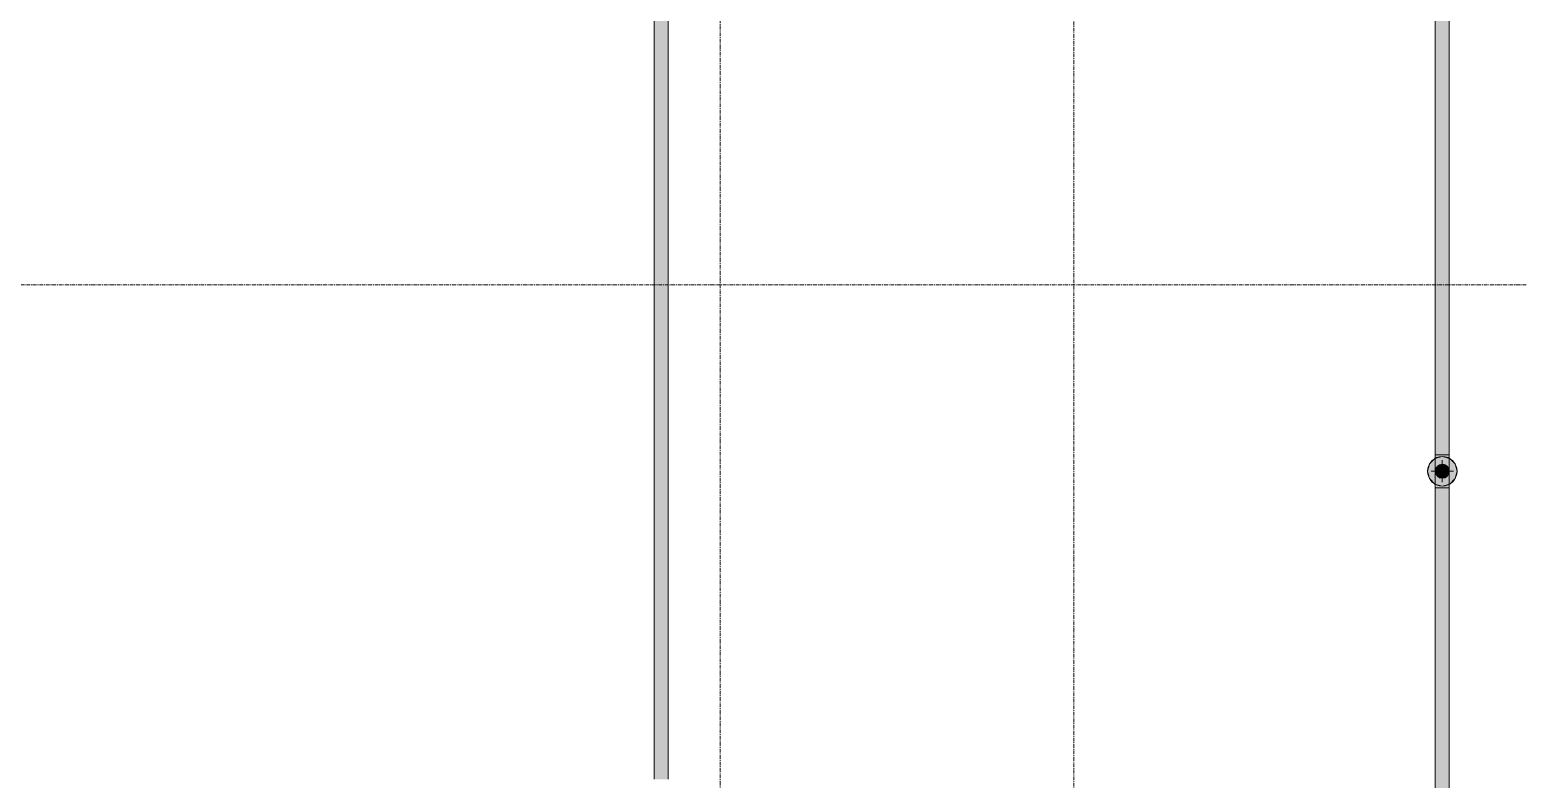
# Model space of a CAD drawing. Header units: inches. Extents: x -3679 to 241, y -496 to 1784.
# Drawn here: x -705.7 to -503.7, y 206 to 307.6 of the extents above; entities that cross this region are included whole.
import ezdxf

# ---------------------------------------------------------------- set-up
doc = ezdxf.new("R2010")
doc.units = ezdxf.units.IN
doc.header["$MEASUREMENT"] = 0
doc.linetypes.add('Grid Line', pattern=[0.875, 0.5, -0.125, 0.125, -0.125])
for name, color, linetype, lineweight in [('A-ANNO-NOTE', 250, 'Continuous', 9), ('P-PIPE', 1, 'Continuous', 9), ('P-PIPE-CNTR', 1, 'Continuous', 9), ('S-GRID', 8, 'Continuous', 9)]:
    doc.layers.add(name, color=color, linetype=linetype, lineweight=lineweight)

msp = doc.modelspace()

# ---------------------------------------------------------------- hatches: boundary and pattern name
at = {"layer": 'A-ANNO-NOTE'}
msp.add_hatch(color=256, dxfattribs=at).paths.add_polyline_path([(-514, 245.74), (-513, 246.01), (-512.27, 246.74), (-512, 247.74), (-512.27, 248.74), (-513, 249.47), (-514, 249.74), (-515, 249.47), (-515.73, 248.74), (-516, 247.74), (-515.73, 246.74), (-515, 246.01)], flags=0)
h = msp.add_hatch(color=256, dxfattribs=at)
edge = h.paths.add_edge_path(flags=0)
edge.add_arc((-514, 247.74), 2, 0, 360)
at = {"layer": 'P-PIPE'}
h = msp.add_hatch(color=256, dxfattribs=at)
h.paths.add_polyline_path([(-514.67, 249.98), (-514.67, 249.99), (-514.67, 253.43)], flags=0)
h.paths.add_polyline_path([(-514, 249.98), (-514, 389.5), (-514.95, 389.5), (-514.95, 249.99), (-514.47, 249.98), (-514.25, 249.98)], flags=0)
for points in [[(-514, 249.98), (-513.05, 249.99), (-513.05, 389.5), (-513.53, 389.5), (-514, 389.5), (-514, 253.43)], [(-620, 205.98), (-619.05, 205.99), (-619.05, 345.5), (-619.53, 345.5), (-620, 345.5), (-620, 211.03)], [(-514, 246.79), (-513.75, 246.83), (-513.52, 246.92), (-513.33, 247.07), (-513.18, 247.27), (-513.08, 247.5), (-513.05, 247.74), (-513.08, 247.99), (-513.18, 248.22), (-513.33, 248.41), (-513.52, 248.57), (-513.75, 248.66), (-514, 248.69), (-514.25, 248.66), (-514.47, 248.57), (-514.67, 248.41), (-514.82, 248.22), (-514.92, 247.99), (-514.95, 247.74), (-514.92, 247.5), (-514.82, 247.27), (-514.67, 247.07), (-514.47, 246.92), (-514.25, 246.83)], [(-514, 153.98), (-513.05, 153.99), (-513.05, 245.5), (-513.53, 245.5), (-514, 245.5), (-514, 158.03)]]:
    msp.add_hatch(color=256, dxfattribs=at).paths.add_polyline_path(points, flags=0)
h = msp.add_hatch(color=256, dxfattribs=at)
h.paths.add_polyline_path([(-620.67, 205.98), (-620.67, 205.99), (-620.67, 211.03)], flags=0)
h.paths.add_polyline_path([(-620, 205.98), (-620, 345.5), (-620.95, 345.5), (-620.95, 205.99), (-620.47, 205.98), (-620.25, 205.98)], flags=0)
h = msp.add_hatch(color=256, dxfattribs=at)
h.paths.add_polyline_path([(-514.95, 247.74), (-514.92, 247.99), (-514.79, 248.28), (-514.65, 248.43), (-514.44, 248.58), (-514.24, 248.66), (-514, 248.69), (-514, 249.98), (-514.95, 249.99), (-514.95, 247.91)], flags=0)
h.paths.add_polyline_path([(-514, 245.5), (-514, 246.79), (-514.25, 246.83), (-514.48, 246.92), (-514.67, 247.07), (-514.84, 247.31), (-514.88, 247.38), (-514.93, 247.56), (-514.95, 247.74), (-514.95, 245.5), (-514.48, 245.5), (-514.25, 245.5)], flags=0)
h = msp.add_hatch(color=256, dxfattribs=at)
h.paths.add_polyline_path([(-514, 246.79), (-513.75, 246.83), (-513.52, 246.92), (-513.33, 247.07), (-513.18, 247.27), (-513.08, 247.5), (-513.05, 247.75), (-513.08, 247.99), (-513.18, 248.22), (-513.33, 248.42), (-513.53, 248.57), (-513.76, 248.66), (-514.01, 248.69), (-514.25, 248.66), (-514.48, 248.56), (-514.67, 248.41), (-514.83, 248.21), (-514.92, 247.98), (-514.95, 247.74), (-514.92, 247.49), (-514.82, 247.27), (-514.67, 247.07), (-514.47, 246.92), (-514.24, 246.82), (-514, 246.79)], flags=0)
h.paths.add_polyline_path([(-514, 246.79), (-514.25, 246.83), (-514.47, 246.92), (-514.68, 247.08), (-514.82, 247.27), (-514.92, 247.5), (-514.95, 247.74), (-514.91, 248), (-514.82, 248.22), (-514.66, 248.42), (-514.47, 248.57), (-514.24, 248.66), (-514, 248.69), (-513.75, 248.66), (-513.52, 248.57), (-513.32, 248.41), (-513.18, 248.22), (-513.08, 247.99), (-513.05, 247.74), (-513.08, 247.5), (-513.18, 247.27), (-513.33, 247.07), (-513.53, 246.92), (-513.75, 246.83)], flags=0)
h = msp.add_hatch(color=256, dxfattribs=at)
h.paths.add_polyline_path([(-513.05, 247.74), (-513.05, 249.99), (-513.53, 249.98), (-514, 249.98), (-513.99, 248.69), (-513.75, 248.66), (-513.52, 248.57), (-513.33, 248.41), (-513.16, 248.18), (-513.12, 248.1), (-513.07, 247.93), (-513.05, 247.75)], flags=0)
h.paths.add_polyline_path([(-514, 245.5), (-513.05, 245.5), (-513.05, 247.74), (-513.08, 247.5), (-513.21, 247.21), (-513.35, 247.05), (-513.54, 246.91), (-513.75, 246.82), (-514, 246.79), (-514, 246.68)], flags=0)
h = msp.add_hatch(color=256, dxfattribs=at)
h.paths.add_polyline_path([(-514.67, 153.98), (-514.67, 153.99), (-514.67, 158.03)], flags=0)
h.paths.add_polyline_path([(-514, 153.98), (-514, 245.5), (-514.95, 245.5), (-514.95, 153.99), (-514.47, 153.98), (-514.25, 153.98)], flags=0)

# ---------------------------------------------------------------- linework, layer by layer
at = {"layer": 'A-ANNO-NOTE'}
for p, q in [((-515.73, 248.74), (-516, 247.74)), ((-515, 249.47), (-515.73, 248.74)), ((-514, 249.74), (-515, 249.47)), ((-513, 249.47), (-514, 249.74)), ((-512.27, 248.74), (-513, 249.47)), ((-512, 247.74), (-512.27, 248.74)), ((-516, 247.74), (-515.73, 246.74)), ((-515.73, 246.74), (-515, 246.01)), ((-513, 246.01), (-512.27, 246.74)), ((-512.27, 246.74), (-512, 247.74)), ((-515, 246.01), (-514, 245.74)), ((-514, 245.74), (-513, 246.01))]:
    msp.add_line(p, q, dxfattribs=at)
msp.add_circle((-514, 247.74), 2, dxfattribs=at)
at = {"layer": 'P-PIPE'}
for p, q in [((-514.95, 389.5), (-514.95, 249.99)), ((-513.05, 249.99), (-513.05, 389.5)), ((-620.95, 345.5), (-620.95, 205.99)), ((-619.05, 205.99), (-619.05, 345.5)), ((-514.95, 249.99), (-514.95, 245.5)), ((-513.05, 245.5), (-513.05, 249.99)), ((-514.95, 245.5), (-514.95, 153.99)), ((-513.05, 153.99), (-513.05, 245.5))]:
    msp.add_line(p, q, dxfattribs=at)
for centre, radius, start, end in [((-514, 247.74), 0.95, 0, 180), ((-514, 248.22), 0.475, 270, 90), ((-514, 247.74), 0.95, 180, 0), ((-514, 247.27), 0.475, 90, 270)]:
    msp.add_arc(centre, radius, start, end, dxfattribs=at)
for centre, major_axis, start_param, end_param in [((-514, 249.99), (0.951, 0), 3.141593, 3.403392), ((-514, 249.99), (0.951, 0), 3.405488, 3.665191), ((-514, 249.99), (0.951, 0), 3.666373, 3.926991), ((-514, 249.99), (0.95, 0), 3.665191, 3.926025), ((-514, 249.99), (0.951, 0), 3.927731, 4.18879), ((-514, 249.99), (0.95, 0), 3.926991, 4.188266), ((-514, 249.99), (0.951, 0), 4.18924, 4.45059), ((-514, 249.99), (0.95, 0), 4.18879, 4.450357), ((-514, 249.99), (0.951, 0), 4.450806, 4.712389), ((-514, 249.99), (0.95, 0), 4.45059, 4.712389), ((-514, 249.99), (0.951, 0), 4.712389, 4.973972), ((-514, 249.99), (0.95, 0), 4.712389, 4.974188), ((-514, 249.99), (0.951, 0), 4.974188, 5.235538), ((-514, 249.99), (0.95, 0), 4.974421, 5.235988), ((-514, 249.99), (0.951, 0), 5.235988, 5.497047), ((-514, 249.99), (0.95, 0), 5.236512, 5.497787), ((-514, 249.99), (0.951, 0), 5.497787, 5.758405), ((-514, 249.99), (0.95, 0), 5.498753, 5.759587), ((-514, 249.99), (0.951, 0), 5.759587, 6.01929), ((-514, 249.99), (0.951, 0), 6.021386, 6.283185), ((-514, 245.5), (0.951, 0), 3.141593, 4.712389), ((-514, 245.5), (0.95, 0), 3.665191, 3.926025), ((-514, 245.5), (0.95, 0), 3.926991, 4.188266), ((-514, 245.5), (0.95, 0), 4.18879, 4.450357), ((-514, 245.5), (0.95, 0), 4.45059, 4.712389), ((-514, 245.5), (0.951, 0), 4.712389, 6.283185), ((-514, 245.5), (0.95, 0), 4.712389, 4.974188), ((-514, 245.5), (0.95, 0), 4.974421, 5.235988), ((-514, 245.5), (0.95, 0), 5.236512, 5.497787), ((-514, 245.5), (0.95, 0), 5.498753, 5.759587)]:
    msp.add_ellipse(centre, major_axis=major_axis, ratio=0.004167, start_param=start_param, end_param=end_param, dxfattribs=at)
at = {"layer": 'P-PIPE-CNTR'}
for p, q in [((-514, 246.24), (-514, 249.24)), ((-515.5, 247.74), (-512.5, 247.74))]:
    msp.add_line(p, q, dxfattribs=at)
at = {"layer": 'S-GRID', "linetype": 'Grid Line'}
for p, q in [((-612, -484.26), (-612, 1771.74)), ((-564, 1771.74), (-564, -484.26)), ((228, 273), (-3666.39, 273))]:
    msp.add_line(p, q, dxfattribs=at)

doc.saveas('drawing.dxf')
